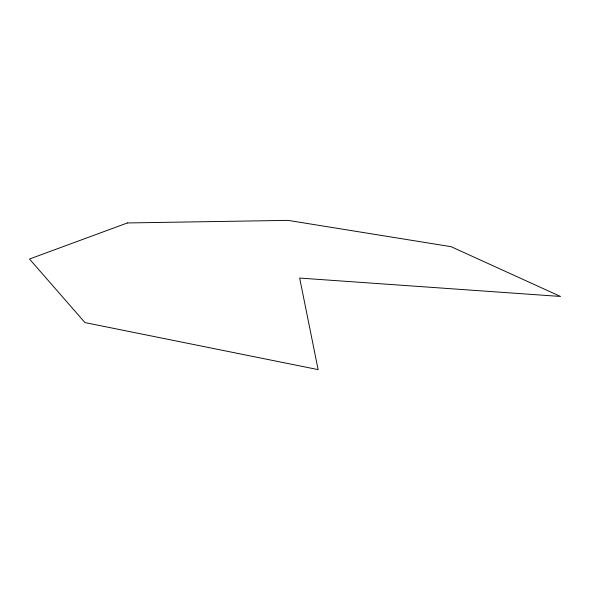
<?xml version="1.0" encoding="UTF-8"?>
<svg xmlns="http://www.w3.org/2000/svg" width="590" height="590" viewBox="0 0 590 590"><rect width="100%" height="100%" fill="white"/><g stroke="black" fill="none" stroke-linecap="round" stroke-linejoin="round"><path stroke-width="0.89" d="M127.396 222.954L29.5 259.025L84.96 322.582L318.128 369.62L299.668 278.067L560.5 296.453L451.077 246.679L288.038 220.38L127.396 222.954"/></g></svg>
